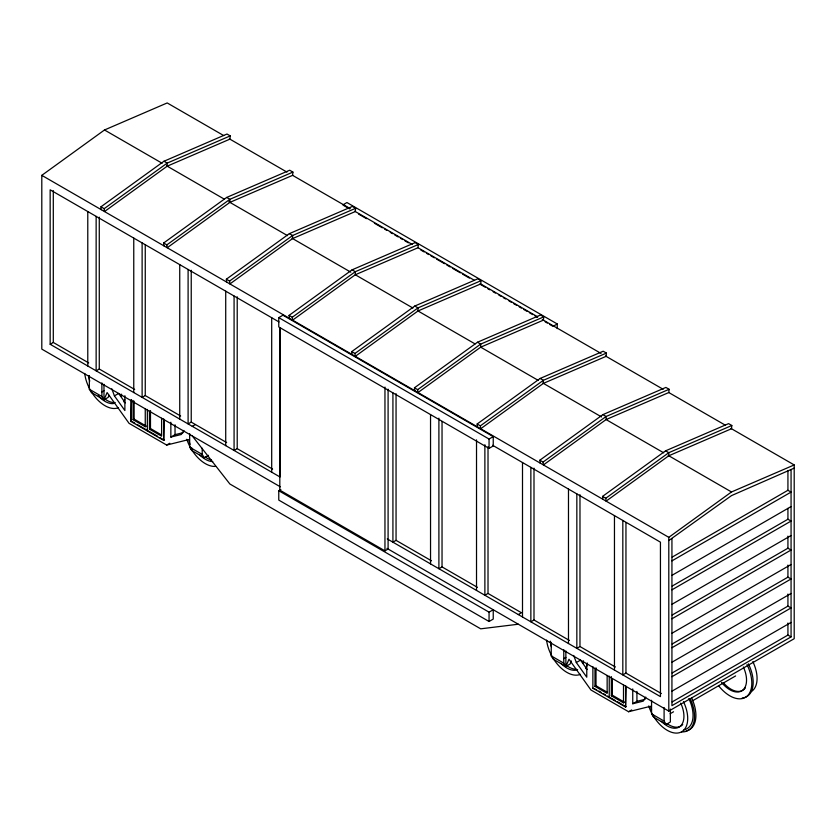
<?xml version="1.0" encoding="UTF-8"?>
<svg xmlns="http://www.w3.org/2000/svg" width="836" height="836" viewBox="0 0 836 836"><rect width="100%" height="100%" fill="white"/><g stroke="black" fill="none" stroke-linecap="round" stroke-linejoin="round"><path stroke-width="1.25" d="M230.224 135.892L229.91 139.142L167.2 166.176L104.49 211.56L104.176 208.666L100.957 206.805L163.981 161.244L226.995 134.032L230.224 135.892L167.2 163.104L104.176 208.666M163.657 243.004L166.876 244.864L167.19 247.759L229.9 202.375L292.61 175.341L292.924 172.091L289.695 170.231L226.681 197.442L163.657 243.004L163.96 245.899M355.624 208.289L355.31 211.539L292.6 238.573L229.89 283.958L229.576 281.063L226.357 279.203L289.381 233.641L352.395 206.429L355.624 208.289L292.6 235.501L229.576 281.063M289.057 315.402L292.276 317.262L292.59 320.157L355.3 274.772L418.01 247.738L418.324 244.488L415.095 242.628L352.081 269.84L289.057 315.402L289.36 318.297M481.024 280.687L480.71 283.937L418 310.971L355.29 356.355L354.976 353.461L351.757 351.601L414.781 306.039L477.795 278.827L481.024 280.687L418 307.899L354.976 353.461M543.724 316.886L543.41 320.136L480.7 347.17L417.99 392.554L417.676 389.66L414.457 387.8L477.481 342.237L540.495 315.026L543.724 316.886L480.7 344.098L417.676 389.66M606.424 353.085L606.11 356.335L543.4 383.369L480.69 428.753L480.376 425.858L477.157 423.998L540.181 378.436L603.195 351.224L606.424 353.085L543.4 380.296L480.376 425.858M539.857 460.197L543.076 462.057L543.39 464.952L606.1 419.567L668.81 392.533L669.124 389.294L665.895 387.423L602.881 414.635L539.857 460.197L540.16 463.092M731.824 425.493L731.51 428.732L668.8 455.766L606.09 501.151L605.776 498.256L602.557 496.396L665.581 450.834L728.595 423.633L731.824 425.493L668.8 452.694L605.776 498.256M89.347 375.677L89.347 389.252L91.438 392.565L103.977 399.807L107.112 392.565L129.058 423.34L166.677 445.055L188.622 439.621L190.012 444.449M109.056 395.323L108.157 397.393L103.977 399.807L101.887 396.483L89.347 389.252M551.237 642.341L551.237 655.915L553.327 659.238L565.867 666.48L569.002 659.238L590.947 690.003L628.567 711.729L650.512 706.295L651.558 709.921M571.396 660.962L570.048 664.066L565.867 666.48L563.777 663.157L551.237 655.915M183.92 430.425L181.307 434.49L170.857 437.071L170.857 422.243M645.81 697.088L643.197 701.153L632.747 703.745L632.747 688.916M280.279 486.792L41.8 349.103L41.8 175.351L104.5 129.977L167.2 102.943L223.682 135.557M668.8 711.102L668.8 537.339L731.5 491.965L794.2 464.941L794.2 638.704L668.8 711.102L386.964 548.385M668.8 540.537L731.5 495.612L794.2 468.129M166.876 244.864L229.9 199.302L292.924 172.091M292.276 317.262L355.3 271.7L418.324 244.488M543.076 462.057L606.1 416.495L669.124 389.294M279.015 321.954L50.16 189.824L50.16 344.275L53.295 342.467L88.7 362.908M342.76 204.956L346.94 202.542L557.236 323.95L557.236 328.621M134.68 389.461L99.275 369.021L96.14 370.829L96.14 216.378M101.887 391.959L103.977 390.757M124.877 395.7L124.877 410.528L114.427 395.877L118.607 393.463L125.327 402.879M278.764 317.628L282.944 315.214L493.24 436.632L493.24 445.964L489.06 448.378L278.764 326.96L278.764 317.628L489.06 439.046L493.24 436.632M180.66 416.004L145.255 395.564L142.12 397.372L142.12 242.921M133.081 419.703L134.126 419.097L146.3 426.13L145.255 426.736L133.081 419.703L133.081 400.465M130.991 399.995L130.991 421.511L131.513 399.692M149.435 411.197L149.435 429.15L150.48 428.544L161.547 434.939M226.629 442.547L191.235 422.107L188.1 423.915L188.1 269.464M130.991 421.511L163.699 440.405L164.222 419.839M170.857 437.071L175.037 434.657L183.168 432.651M192.28 426.329L195.415 424.521M166.677 445.055L169.812 443.247M189.667 433.591L189.667 447.166L191.757 450.489L204.297 457.731L208.477 455.317M272.62 469.1L237.215 448.66L234.08 450.468L234.08 296.017M557.236 323.95L553.056 326.364L549.66 324.41M278.764 490.742L489.06 612.161L493.24 609.747L493.24 619.079L489.06 621.493L278.764 500.085L278.764 490.742L280.854 489.541M431.46 560.799L396.055 540.359L392.92 542.167L392.92 392.91M279.809 327.66L279.809 490.136L384.957 550.851L388.092 549.033L388.092 389.158M477.44 587.353L442.035 566.912L438.9 568.72L438.9 418.157M518.32 614.575L521.455 612.757L488.015 593.455L484.88 595.263L484.88 444.7M569.4 640.439L533.995 619.998L530.86 621.806L530.86 467.355M672.175 557.11L787.93 490.283L791.065 492.09L671.935 560.872M671.935 575.356L791.065 506.574M672.175 586.078L787.93 519.24L791.065 521.058L671.935 589.829M615.38 666.992L579.975 646.542L576.84 648.36L576.84 493.898M563.777 658.632L565.867 657.43M671.935 604.313L791.065 535.531M586.767 663.606L586.767 677.191L576.317 662.54L580.497 660.126L587.217 669.552M672.175 615.035L787.93 548.207L791.065 550.015L671.935 618.797M671.935 633.27L791.065 564.488M594.971 668.413L594.971 686.377L596.016 685.771L607.082 692.166M592.881 666.658L592.881 688.185L596.674 689.773M672.175 643.992L787.93 577.164L791.065 578.972L671.935 647.754M661.36 693.535L625.955 673.095L622.82 674.903L622.82 520.452M611.325 695.813L612.37 695.218L624.544 702.24L623.499 702.846L611.325 695.813L611.325 676.575M671.935 662.237L791.065 593.455M672.175 672.959L787.93 606.121L791.065 607.929L671.935 676.711M592.881 688.185L625.589 707.068L626.112 686.513M632.747 703.745L636.928 701.331L645.058 699.314M628.567 711.729L631.702 709.921M671.935 691.194L791.065 622.412M672.175 701.916L787.93 635.088L791.065 636.896L791.065 469.947M791.065 636.896L671.935 705.668L671.935 538.718M670.138 713.735L673.534 711.781M692.72 700.704L735.617 675.937M651.558 700.265L651.558 713.839L653.647 717.152L666.188 724.394L670.367 721.98L670.367 709.053M518.32 624.22L480.7 628.829L229.9 484.023L192.28 435.984M229.336 138.818L286.947 172.091M292.6 175.351L350.221 208.613M354.736 211.215L412.347 244.488M418 247.749L474.482 280.363M480.136 283.623L537.747 316.886M542.271 319.488L601.021 353.409M605.536 356.021L663.147 389.283M668.8 392.544L725.282 425.158M730.936 428.419L794.2 464.941M343.889 205.604L349.542 208.864M358.592 214.089L366.502 218.656M374.413 223.233L382.334 227.8M384.591 229.106L386.859 230.412M390.245 232.366L392.512 233.672M394.77 234.979L398.155 236.933M400.423 238.239L402.68 239.545M404.948 240.852L408.334 242.816M420.769 249.995L424.165 251.949M426.423 253.256L428.69 254.562M430.948 255.868L434.344 257.822M436.601 259.129L444.512 263.695M446.779 265.002L450.165 266.966M452.433 268.272L460.343 272.839M462.611 274.145L469.393 278.064M480.7 284.585L485.214 287.197M487.482 288.504L489.739 289.81M493.135 291.764L495.393 293.07M498.789 295.035L501.046 296.341M503.303 297.647L505.571 298.954M508.957 300.908L511.224 302.214M513.482 303.52L516.878 305.474M519.135 306.781L521.403 308.087M523.66 309.393L527.056 311.347M529.313 312.654L532.71 314.618M534.967 315.924L537.224 317.231M545.145 321.797L547.402 323.104M163.981 161.244L167.2 163.104L167.2 166.176M226.681 197.442L229.9 199.302L229.9 202.375M289.381 233.641L292.6 235.501L292.6 238.573M352.081 269.84L355.3 271.7L355.3 274.772L412.921 308.035M414.781 306.039L418 307.899L418 310.971M477.481 342.237L480.7 344.098L480.7 347.17L538.321 380.432M540.181 378.436L543.4 380.296L543.4 383.369M602.881 414.635L606.1 416.495L606.1 419.567L663.721 452.83M665.581 450.834L668.8 452.694L668.8 455.766M104.5 129.977L162.121 163.239M166.636 165.841L224.247 199.114M228.771 201.716L287.521 235.637M292.036 238.25L350.786 272.16M417.436 310.647L475.047 343.909M542.836 383.045L601.586 416.955M668.236 455.442L731.5 491.965M41.8 175.351L668.8 537.339M492.623 445.285L660.44 542.167L660.44 696.618L387.277 538.917M50.16 344.275L280.06 477.011L280.06 327.754M189.667 447.166L202.207 454.408L204.297 457.731M651.558 713.839L664.097 721.081L666.188 724.394M149.435 429.15L161.609 436.183L161.609 418.219M594.971 686.377L607.145 693.399L607.145 675.446M132.6 421.846L134.784 423.1M136.958 424.364L157.68 436.319M159.864 437.583L164.222 440.102M598.848 691.027L601.032 692.292M603.216 693.546L605.4 694.81M607.573 696.064L609.757 697.328L609.235 697.632L609.235 676.105M610.844 697.955L615.212 700.474M617.386 701.728L626.112 706.765M573.705 655.455L576.317 662.54M111.815 388.792L114.427 395.877M652.947 714.738L653.647 717.152M191.057 448.075L191.757 450.489L191.757 447.897M602.557 496.396L602.86 499.291M477.157 423.998L477.46 426.893M414.457 387.8L414.76 390.694M351.757 351.601L352.06 354.495M226.357 279.203L226.66 282.098M100.957 206.805L101.26 209.69M787.93 470.741L787.93 490.283M787.93 508.382L787.93 519.24M787.93 536.137L787.93 548.207M787.93 565.094L787.93 577.164M787.93 594.062L787.93 606.121M787.93 623.019L787.93 635.088M664.097 707.507L664.097 721.081M636.928 691.445L636.928 701.331M625.955 522.531L625.955 673.095M625.589 685.551L625.589 707.068M623.499 684.893L623.499 702.846M614.46 515.624L614.46 670.075M612.37 678.539L612.37 695.218M596.016 667.818L596.016 685.771M579.975 494.693L579.975 646.542M568.48 489.081L568.48 643.532M565.867 650.962L565.867 666.48M563.777 649.582L563.777 663.157M533.995 468.139L533.995 619.998M522.5 462.527L522.5 616.978M489.06 439.046L489.06 448.378M489.06 612.161L489.06 621.493M488.015 446.79L488.015 593.455M476.52 439.882L476.52 590.435M442.035 421.543L442.035 566.912M430.54 414.625L430.54 563.892M396.055 393.693L396.055 540.359M384.957 387.068L384.957 550.851M271.7 317.732L271.7 472.183M237.215 296.801L237.215 448.66M225.72 291.189L225.72 445.64M202.207 448.242L202.207 454.408M191.235 270.247L191.235 422.107M179.74 264.636L179.74 419.097M175.037 424.772L175.037 434.657M163.699 418.878L163.699 440.405M150.48 410.591L150.48 428.544M147.345 409.431L147.345 430.958M145.255 245L145.255 395.564M145.255 408.783L145.255 426.736M134.126 401.144L134.126 419.097M133.76 238.093L133.76 392.544M103.977 384.288L103.977 399.807M101.887 382.909L101.887 396.483M99.275 217.161L99.275 369.021M87.78 211.55L87.78 366.001M53.295 190.608L53.295 342.467M691.623 697.935A31.036 17.922 60 0 1 686.147 730.894M690.243 698.729A31.036 17.922 60 0 1 681.518 731.887M688.833 698.572A28.946 16.71 60 0 1 683.952 729.797M680.744 703.139A23.627 13.637 60 0 1 680.483 726.066A23.627 13.637 60 0 1 661.245 721.228M683.472 701.655A28.946 16.71 60 0 1 677.85 733.015A28.946 16.71 60 0 1 648.684 705.96M682.751 724.582A23.627 13.637 60 0 1 667.316 723.798M745.357 687.871A23.586 13.616 60 0 1 723.339 682.688M743.361 666.982A23.586 13.616 60 0 1 742.253 690.546A23.586 13.616 60 0 1 721.531 682.375M747.018 664.61A31.036 17.922 60 0 1 746.506 696.639A31.036 17.922 60 0 1 718.897 686.126M752.839 661.61A28.946 16.71 60 0 1 751.073 691.696M748.398 663.826A31.036 17.922 60 0 1 742.211 697.997M577.655 669.73A23.627 13.637 60 0 1 560.925 663.303M551.321 646.656A23.627 13.637 60 0 1 550.297 641.181M583.476 660.837A23.627 13.637 60 0 1 583.047 663.063M580.414 674.318A28.946 16.71 60 0 1 559.702 666.72A28.946 16.71 60 0 1 546.619 640.125M587.269 662.979A28.946 16.71 60 0 1 585.827 668.716M576.129 669.26A23.627 13.637 60 0 1 566.129 665.237M212.731 461.566A23.627 13.637 60 0 1 199.355 454.554M211.498 460.072A23.627 13.637 60 0 1 205.426 457.125M215.573 466.383A28.946 16.71 60 0 1 186.794 439.287M118.524 407.644A28.946 16.71 60 0 1 90.549 390.443M89.933 389.346A28.946 16.71 60 0 1 84.729 373.452M124.794 399.618A28.946 16.71 60 0 1 123.937 402.043M113.372 403.61A23.627 13.637 60 0 1 98.23 395.783M89.766 381.122A23.627 13.637 60 0 1 88.522 375.583M121.586 394.164A23.627 13.637 60 0 1 121.157 396.389M115.201 402.555A23.627 13.637 60 0 1 105.106 399.2"/></g></svg>
